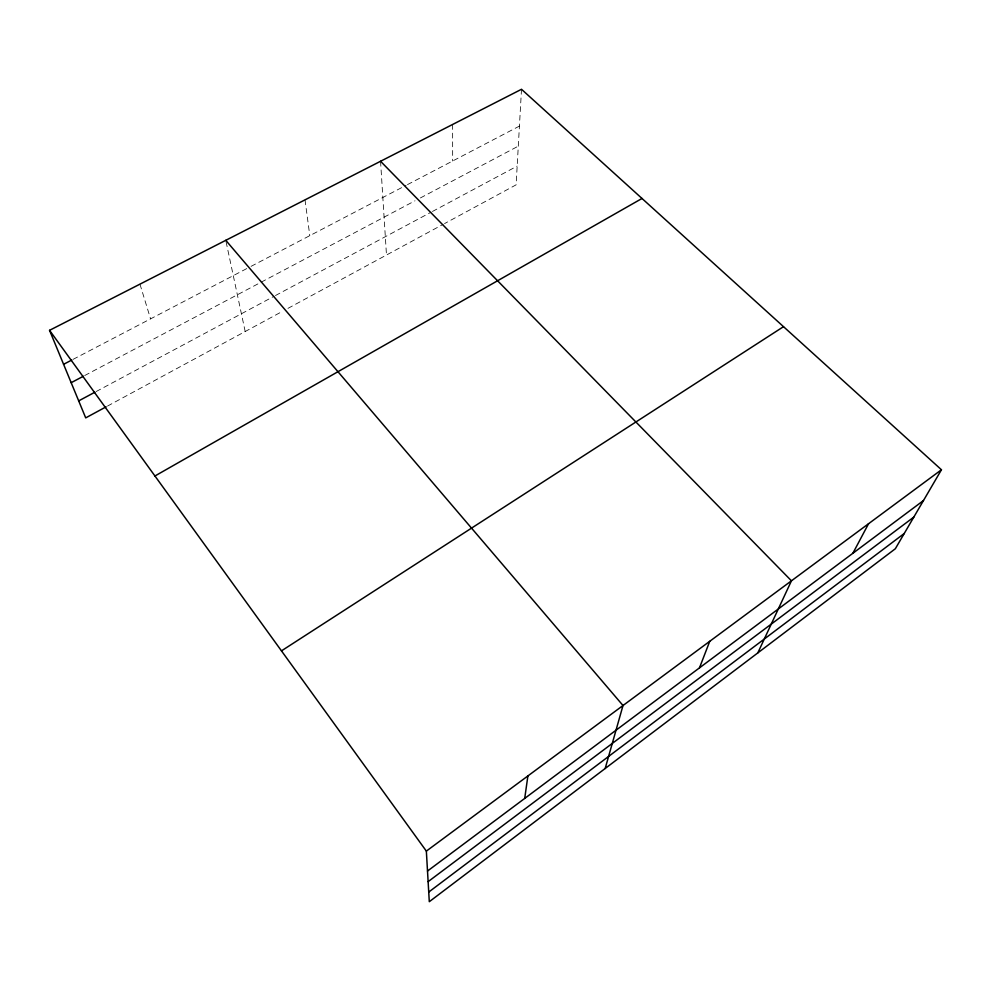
<?xml version="1.0" encoding="UTF-8"?>
<svg xmlns="http://www.w3.org/2000/svg" width="991" height="991" viewBox="0 0 991 991"><rect width="100%" height="100%" fill="white"/><g stroke="black" fill="none" stroke-linecap="round" stroke-linejoin="round"><path stroke-width="0.74" stroke-dasharray="4.96 3.72" d="M521.501 89.289L516.113 184.834L444.55 223.582M107.474 406.087L282.621 311.261M287.972 308.362L443.2 224.313M96.164 391.532L274.098 296.259M275.461 295.529L431.11 212.185M432.448 211.467L517.166 166.104M84.693 375.539L415.006 200.801M420.382 197.952L518.293 146.148M73.099 359.349L249.682 267.062M251.057 266.356L406.112 185.317M407.474 184.611L519.42 126.105M139.954 284.157L150.57 318.867M226.084 241.792L245.186 331.527M305.017 199.848L309.799 235.647M380.556 161.273L386.478 255.021M452.639 124.457L452.652 161"/><path stroke-width="1.49" d="M524.71 798.424L527.893 775.928M605.179 768.496L623.005 705.505L225.775 240.317M699.485 667.86L709.742 641.301M757.818 652.896L791.45 580.813L380.556 161.273M852.867 553.288L868.562 523.719M941.45 469.759L895.331 548.754L429.289 901.711L426.353 851.108L49.55 330.325L521.501 89.289L941.45 469.759L426.353 851.108M428.731 892.073L904.238 533.492M428.124 881.656L913.813 517.104M427.505 871.039L923.488 500.529M281.469 650.864L783.509 326.671M154.943 475.99L642.007 198.473M106.111 406.83L85.709 417.88L49.55 330.325M78.698 400.884L94.814 392.25M71.179 382.687L83.343 376.258M63.585 364.316L71.748 360.055"/></g></svg>
